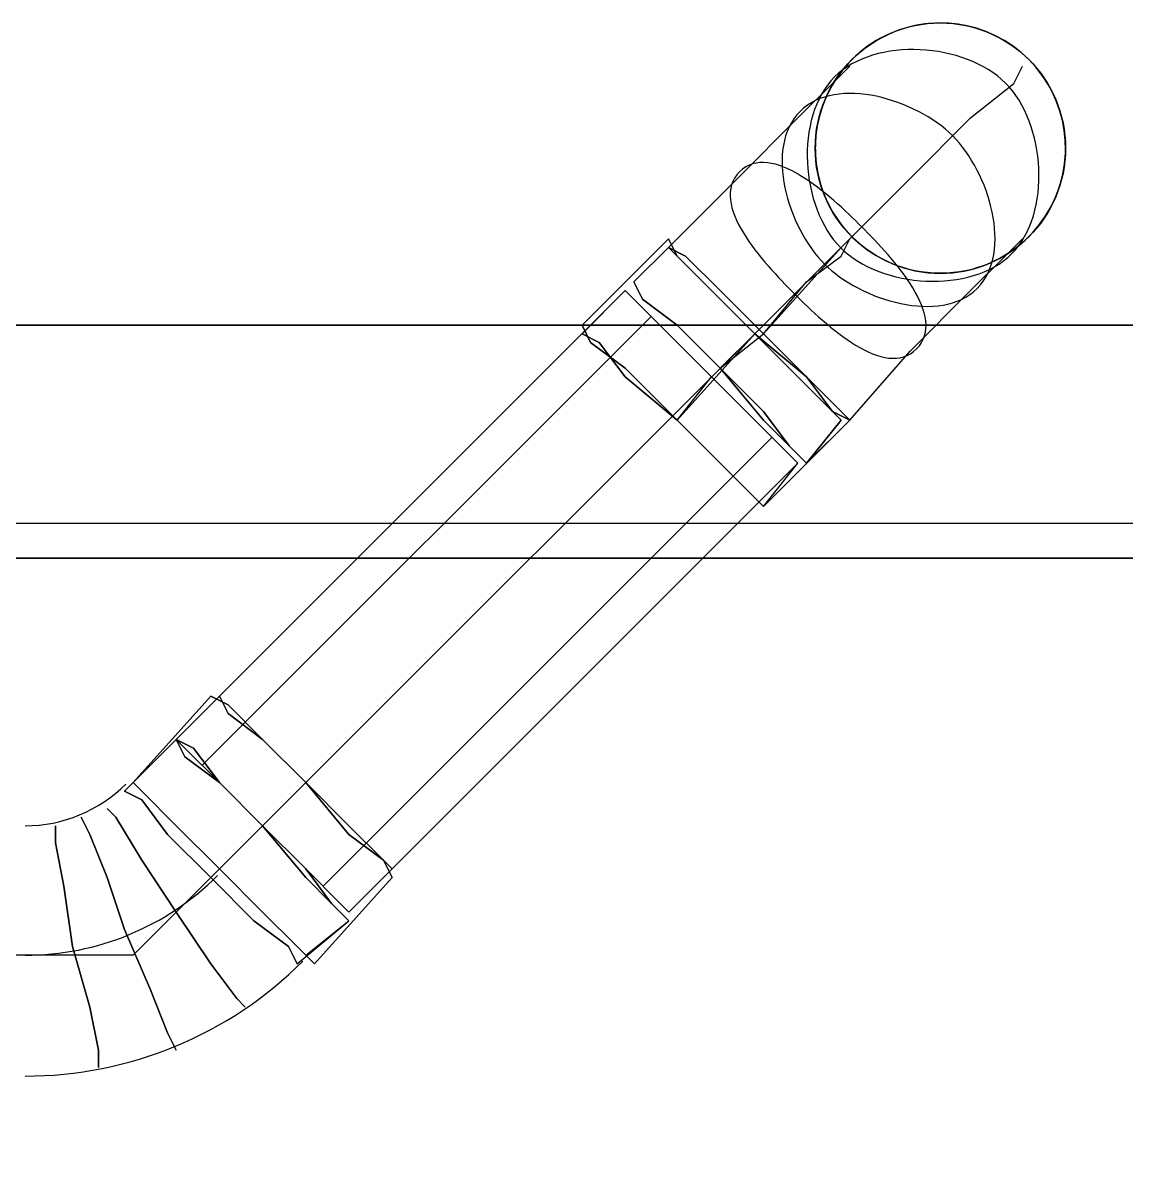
# Model space of a CAD drawing. Header units: metres. Extents: x 114 to 218, y 8 to 180.
# Drawn here: x 197.679 to 199.645, y 75.842 to 77.888 of the extents above; entities that cross this region are included whole.
import ezdxf

# ---------------------------------------------------------------- set-up
doc = ezdxf.new("R2010")
doc.units = ezdxf.units.M
doc.header["$MEASUREMENT"] = 0
for name, color, linetype in [('_Route', 7, 'Continuous'), ('A-2D-I-WALL', 7, 'Continuous'), ('A-3D-I-WALL', 7, 'Continuous'), ('PL-VA-Connector', 7, 'Continuous'), ('PL-VA-Fitting', 7, 'Continuous'), ('PL-VA-Pipe', 7, 'Continuous')]:
    doc.layers.add(name, color=color, linetype=linetype)

msp = doc.modelspace()

# ---------------------------------------------------------------- linework, layer by layer
at = {"layer": '_Route', "color": 4, "true_color": 0x00ffff}
msp.add_lwpolyline([(199.3061, 77.6572), (197.8756, 76.2267), (182.4939, 76.2267), (181.5863, 75.8421)], dxfattribs=at)
msp.add_lwpolyline([(199.3061, 77.6572), (197.8756, 76.2267), (182.4939, 76.2267), (181.5863, 75.8421)], dxfattribs=at)
at = {"layer": 'A-2D-I-WALL', "color": 9, "true_color": 0xbababa}
for points in [[(200.1829, 77.3495), (197.1373, 77.3495)], [(199.8137, 76.9958), (197.1373, 76.9958), (197.1373, 76.9342)], [(197.1373, 76.9342), (199.7522, 76.9342)]]:
    msp.add_lwpolyline(points, dxfattribs=at)
at = {"layer": 'A-3D-I-WALL', "color": 42, "true_color": 0xdda500}
for points in [[(197.1373, 77.3495), (200.1829, 77.3495), (197.1373, 77.3495)], [(197.1373, 76.9342), (199.7522, 76.9342), (200.1829, 76.9342), (199.7522, 76.9342), (197.1373, 76.9342)]]:
    msp.add_lwpolyline(points, dxfattribs=at)
at = {"layer": 'PL-VA-Connector', "color": 171, "true_color": 0x7f7fff}
for points in [[(199.3061, 77.8879), (199.3061, 77.8879)], [(199.3061, 77.8879), (199.3061, 77.8879)], [(199.3061, 77.8879), (199.3061, 77.8879)], [(199.3061, 77.8879), (199.3061, 77.8879)], [(199.3061, 77.8725), (199.3061, 77.8725)], [(199.3061, 77.8725), (199.3061, 77.8725)], [(199.3061, 77.8725), (199.3061, 77.8725)], [(199.3061, 77.8725), (199.3061, 77.8725)], [(199.3061, 77.8725), (199.3061, 77.8725)], [(199.3061, 77.8725), (199.3061, 77.8725)], [(199.0754, 77.6572), (199.0754, 77.6572)], [(199.0754, 77.6572), (199.0754, 77.6572)], [(199.0908, 77.6572), (199.0908, 77.6572)], [(199.0908, 77.6572), (199.0908, 77.6572)], [(199.0908, 77.6572), (199.0908, 77.6572)], [(199.0908, 77.6572), (199.0908, 77.6572)], [(199.5214, 77.6572), (199.5214, 77.6572)], [(199.5214, 77.6572), (199.5214, 77.6572)], [(199.5214, 77.6572), (199.5214, 77.6572)], [(199.5214, 77.6572), (199.5214, 77.6572)], [(199.5368, 77.6572), (199.5368, 77.6572)], [(199.5368, 77.6572), (199.5368, 77.6572)], [(198.8293, 77.5034), (198.6754, 77.3495)], [(198.8293, 77.5034), (198.6754, 77.3495)], [(198.8293, 77.5034), (198.6754, 77.3495)], [(198.8293, 77.5034), (198.6754, 77.3495)], [(199.1523, 77.1804), (199.1215, 77.1957), (199.0754, 77.2573), (198.9831, 77.3342), (198.9062, 77.4111), (198.8446, 77.4726), (198.8293, 77.5034), (198.8446, 77.4726), (198.9062, 77.4111), (198.9831, 77.3342), (199.0754, 77.2573), (199.1215, 77.1957), (199.1523, 77.1804)], [(199.1523, 77.1804), (199.1215, 77.1957), (199.0754, 77.2573), (198.9831, 77.3342), (198.9062, 77.4111), (198.8446, 77.4726), (198.8293, 77.5034), (198.8446, 77.4726), (198.9062, 77.4111), (198.9831, 77.3342), (199.0754, 77.2573), (199.1215, 77.1957), (199.1523, 77.1804)], [(198.8293, 77.488), (198.7677, 77.4265)], [(198.8293, 77.488), (198.7677, 77.4265)], [(198.8293, 77.488), (198.7677, 77.4265)], [(198.8293, 77.488), (198.7677, 77.4265)], [(199.1369, 77.1804), (199.1215, 77.1957), (199.06, 77.2573), (198.9831, 77.3342), (198.9062, 77.4111), (198.8446, 77.4726), (198.8293, 77.488), (198.8446, 77.4726), (198.9062, 77.4111), (198.9831, 77.3342), (199.06, 77.2573), (199.1215, 77.1957), (199.1369, 77.1804)], [(199.1369, 77.1804), (199.1215, 77.1957), (199.06, 77.2573), (198.9831, 77.3342), (198.9062, 77.4111), (198.8446, 77.4726), (198.8293, 77.488), (198.8446, 77.4726), (198.9062, 77.4111), (198.9831, 77.3342), (199.06, 77.2573), (199.1215, 77.1957), (199.1369, 77.1804)], [(198.7677, 77.4265), (198.7831, 77.3957), (198.8446, 77.3495), (198.9216, 77.2726), (198.9985, 77.1804), (199.0446, 77.1342), (199.0754, 77.1034), (199.0446, 77.1342), (198.9985, 77.1804), (198.9216, 77.2726), (198.8446, 77.3495), (198.7831, 77.3957), (198.7677, 77.4265)], [(198.7677, 77.4265), (198.7831, 77.3957), (198.8446, 77.3495), (198.9216, 77.2726), (198.9985, 77.1804), (199.0446, 77.1342), (199.0754, 77.1034), (199.0446, 77.1342), (198.9985, 77.1804), (198.9216, 77.2726), (198.8446, 77.3495), (198.7831, 77.3957), (198.7677, 77.4265)], [(199.3061, 77.4265), (199.3061, 77.4265)], [(199.3061, 77.4265), (199.3061, 77.4265)], [(199.3061, 77.4265), (199.3061, 77.4265)], [(199.3061, 77.4265), (199.3061, 77.4265)], [(199.3061, 77.4265), (199.3061, 77.4265)], [(199.3061, 77.4265), (199.3061, 77.4265)], [(198.6754, 77.3342), (198.7523, 77.4111)], [(198.7523, 77.4111), (198.6754, 77.3342)], [(198.6754, 77.3342), (198.7523, 77.4111)], [(198.7523, 77.4111), (198.6754, 77.3342)], [(199.06, 77.1034), (199.0446, 77.1188), (198.9831, 77.1804), (198.9062, 77.2573), (198.8293, 77.3342), (198.7677, 77.3957), (198.7523, 77.4111), (198.7677, 77.3957), (198.8293, 77.3342), (198.9062, 77.2573), (198.9831, 77.1804), (199.0446, 77.1188), (199.06, 77.1034)], [(198.7523, 77.4111), (198.7523, 77.4111)], [(199.06, 77.1034), (199.0446, 77.1188), (198.9831, 77.1804), (198.9062, 77.2573), (198.8293, 77.3342), (198.7677, 77.3957), (198.7523, 77.4111), (198.7677, 77.3957), (198.8293, 77.3342), (198.9062, 77.2573), (198.9831, 77.1804), (199.0446, 77.1188), (199.06, 77.1034)], [(198.7523, 77.4111), (198.7523, 77.4111)], [(198.6754, 77.3495), (198.6908, 77.3188), (198.7523, 77.2726), (198.8446, 77.1804), (198.9216, 77.1034), (198.9831, 77.0419), (198.9985, 77.0265), (198.9831, 77.0419), (198.9216, 77.1034), (198.8446, 77.1804), (198.7523, 77.2726), (198.6908, 77.3188), (198.6754, 77.3495)], [(198.6754, 77.3495), (198.6754, 77.3495)], [(198.6754, 77.3495), (198.6908, 77.3188), (198.7523, 77.2726), (198.8446, 77.1804), (198.9216, 77.1034), (198.9831, 77.0419), (198.9985, 77.0265), (198.9831, 77.0419), (198.9216, 77.1034), (198.8446, 77.1804), (198.7523, 77.2726), (198.6908, 77.3188), (198.6754, 77.3495)], [(198.6754, 77.3495), (198.6754, 77.3495)], [(198.6754, 77.3342), (198.7062, 77.3188), (198.7523, 77.2573), (198.8446, 77.1804), (198.9216, 77.1034), (198.9677, 77.0573), (198.9985, 77.0265), (198.9677, 77.0573), (198.9216, 77.1034), (198.8446, 77.1804), (198.7523, 77.2573), (198.7062, 77.3188), (198.6754, 77.3342)], [(198.6754, 77.3342), (198.6754, 77.3342)], [(198.6754, 77.3342), (198.7062, 77.3188), (198.7523, 77.2573), (198.8446, 77.1804), (198.9216, 77.1034), (198.9677, 77.0573), (198.9985, 77.0265), (198.9677, 77.0573), (198.9216, 77.1034), (198.8446, 77.1804), (198.7523, 77.2573), (198.7062, 77.3188), (198.6754, 77.3342)], [(198.6754, 77.3342), (198.6754, 77.3342)], [(198.9831, 77.3342), (198.8446, 77.1804)], [(198.9831, 77.3342), (198.8446, 77.1804)], [(198.9831, 77.3342), (198.8446, 77.1804)], [(198.9831, 77.3342), (198.8446, 77.1804)], [(198.9831, 77.3342), (198.9216, 77.2726)], [(198.9831, 77.3342), (198.9216, 77.2726)], [(198.9831, 77.3342), (198.9216, 77.2726)], [(198.9831, 77.3342), (198.9216, 77.2726)], [(198.8446, 77.1804), (198.9062, 77.2573)], [(198.8446, 77.1804), (198.9062, 77.2573)], [(198.8446, 77.1804), (198.9062, 77.2573)], [(198.8446, 77.1804), (198.9062, 77.2573)], [(199.1523, 77.1804), (198.9985, 77.0265)], [(198.9985, 77.0265), (199.1523, 77.1804)], [(199.1523, 77.1804), (198.9985, 77.0265)], [(198.9985, 77.0265), (199.1523, 77.1804)], [(199.1369, 77.1804), (199.0754, 77.1034)], [(199.0754, 77.1034), (199.1369, 77.1804)], [(199.1369, 77.1804), (199.0754, 77.1034)], [(199.0754, 77.1034), (199.1369, 77.1804)], [(199.1369, 77.1804), (199.1369, 77.1804)], [(199.1369, 77.1804), (199.1369, 77.1804)], [(199.1523, 77.1804), (199.1523, 77.1804)], [(199.1523, 77.1804), (199.1523, 77.1804)], [(198.9985, 77.0265), (199.06, 77.1034)], [(198.9985, 77.0265), (199.06, 77.1034)], [(198.9985, 77.0265), (199.06, 77.1034)], [(198.9985, 77.0265), (199.06, 77.1034)], [(199.0754, 77.1034), (199.0754, 77.1034)], [(199.0754, 77.1034), (199.0754, 77.1034)], [(197.8756, 76.5343), (198.014, 76.6881)], [(198.0294, 76.6881), (197.9525, 76.6112), (197.8756, 76.5343)], [(198.014, 76.6881), (197.8756, 76.5343)], [(197.8756, 76.5343), (198.014, 76.6881)], [(198.0294, 76.6881), (197.9525, 76.6112), (197.8756, 76.5343)], [(198.014, 76.6881), (197.8756, 76.5343)], [(198.0294, 76.6881), (197.9525, 76.6112)], [(198.0294, 76.6881), (197.9525, 76.6112)], [(198.3371, 76.3651), (198.3217, 76.3959), (198.2601, 76.442), (198.1832, 76.5343), (198.1063, 76.6112), (198.0448, 76.6728), (198.014, 76.6881), (198.0448, 76.6728), (198.1063, 76.6112), (198.1832, 76.5343), (198.2601, 76.442), (198.3217, 76.3959), (198.3371, 76.3651)], [(198.3371, 76.3651), (198.3217, 76.3959), (198.2601, 76.442), (198.1832, 76.5343), (198.1063, 76.6112), (198.0448, 76.6728), (198.014, 76.6881), (198.0448, 76.6728), (198.1063, 76.6112), (198.1832, 76.5343), (198.2601, 76.442), (198.3217, 76.3959), (198.3371, 76.3651)], [(198.3371, 76.3805), (198.3217, 76.3959), (198.2601, 76.4574), (198.1832, 76.5343), (198.1063, 76.6112), (198.0448, 76.6574), (198.0294, 76.6881), (198.0448, 76.6574), (198.1063, 76.6112), (198.1832, 76.5343), (198.2601, 76.4574), (198.3217, 76.3959), (198.3371, 76.3805)], [(198.3371, 76.3805), (198.3217, 76.3959), (198.2601, 76.4574), (198.1832, 76.5343), (198.1063, 76.6112), (198.0448, 76.6574), (198.0294, 76.6881), (198.0448, 76.6574), (198.1063, 76.6112), (198.1832, 76.5343), (198.2601, 76.4574), (198.3217, 76.3959), (198.3371, 76.3805)], [(197.8756, 76.5343), (197.9525, 76.6112)], [(197.8756, 76.5343), (197.9525, 76.6112)], [(197.9525, 76.6112), (197.9679, 76.5958), (198.0294, 76.5343), (198.1063, 76.4574), (198.1832, 76.3805), (198.2448, 76.319), (198.2601, 76.3036), (198.2448, 76.319), (198.1832, 76.3805), (198.1063, 76.4574), (198.0294, 76.5343), (197.9679, 76.5958), (197.9525, 76.6112)], [(198.2601, 76.2882), (198.2294, 76.319), (198.1832, 76.3651), (198.1063, 76.4574), (198.0294, 76.5343), (197.9679, 76.5805), (197.9525, 76.6112), (197.9679, 76.5805), (198.0294, 76.5343), (198.1063, 76.4574), (198.1832, 76.3651), (198.2294, 76.319), (198.2601, 76.2882)], [(197.9525, 76.6112), (197.9525, 76.6112)], [(197.9525, 76.6112), (197.9679, 76.5958), (198.0294, 76.5343), (198.1063, 76.4574), (198.1832, 76.3805), (198.2448, 76.319), (198.2601, 76.3036), (198.2448, 76.319), (198.1832, 76.3805), (198.1063, 76.4574), (198.0294, 76.5343), (197.9679, 76.5958), (197.9525, 76.6112)], [(198.2601, 76.2882), (198.2294, 76.319), (198.1832, 76.3651), (198.1063, 76.4574), (198.0294, 76.5343), (197.9679, 76.5805), (197.9525, 76.6112), (197.9679, 76.5805), (198.0294, 76.5343), (198.1063, 76.4574), (198.1832, 76.3651), (198.2294, 76.319), (198.2601, 76.2882)], [(197.9525, 76.6112), (197.9525, 76.6112)], [(197.8756, 76.5343), (197.891, 76.5189), (197.9525, 76.4574), (198.0294, 76.3805), (198.1063, 76.3036), (198.1678, 76.2421), (198.1832, 76.2267), (198.1678, 76.2421), (198.1063, 76.3036), (198.0294, 76.3805), (197.9525, 76.4574), (197.891, 76.5189), (197.8756, 76.5343), (197.891, 76.5189), (197.9525, 76.4574), (198.0294, 76.3805), (198.1063, 76.3036), (198.1678, 76.2421), (198.1986, 76.2113), (198.1678, 76.2421), (198.1063, 76.3036), (198.0294, 76.3805), (197.9525, 76.4574), (197.891, 76.5189), (197.8756, 76.5343)], [(197.8756, 76.5343), (197.8756, 76.5343)], [(197.8756, 76.5343), (197.891, 76.5189), (197.9525, 76.4574), (198.0294, 76.3805), (198.1063, 76.3036), (198.1678, 76.2421), (198.1832, 76.2267), (198.1678, 76.2421), (198.1063, 76.3036), (198.0294, 76.3805), (197.9525, 76.4574), (197.891, 76.5189), (197.8756, 76.5343), (197.891, 76.5189), (197.9525, 76.4574), (198.0294, 76.3805), (198.1063, 76.3036), (198.1678, 76.2421), (198.1986, 76.2113), (198.1678, 76.2421), (198.1063, 76.3036), (198.0294, 76.3805), (197.9525, 76.4574), (197.891, 76.5189), (197.8756, 76.5343)], [(197.8756, 76.5343), (197.8756, 76.5343)], [(198.0294, 76.3805), (198.1832, 76.5343)], [(198.0294, 76.3805), (198.1832, 76.5343)], [(198.0294, 76.3805), (198.1832, 76.5343)], [(198.0294, 76.3805), (198.1832, 76.5343)], [(198.1832, 76.5343), (198.1063, 76.4574)], [(198.1832, 76.5343), (198.1063, 76.4574)], [(198.1832, 76.5343), (198.1063, 76.4574)], [(198.1832, 76.5343), (198.1063, 76.4574)], [(198.0294, 76.3805), (198.1063, 76.4574)], [(198.0294, 76.3805), (198.1063, 76.4574)], [(198.0294, 76.3805), (198.1063, 76.4574)], [(198.0294, 76.3805), (198.1063, 76.4574)], [(198.3371, 76.3805), (198.2601, 76.3036)], [(198.2601, 76.3036), (198.3371, 76.3805)], [(198.3371, 76.3805), (198.2601, 76.3036)], [(198.2601, 76.3036), (198.3371, 76.3805)], [(198.3371, 76.3805), (198.3371, 76.3805)], [(198.3371, 76.3805), (198.3371, 76.3805)], [(198.1986, 76.2113), (198.3371, 76.3651)], [(198.1986, 76.2113), (198.3371, 76.3651)], [(198.1986, 76.2113), (198.3371, 76.3651)], [(198.1986, 76.2113), (198.3371, 76.3651)], [(198.3371, 76.3651), (198.3371, 76.3651)], [(198.3371, 76.3651), (198.3371, 76.3651)], [(198.2601, 76.3036), (198.2601, 76.3036)], [(198.2601, 76.3036), (198.2601, 76.3036)], [(198.1832, 76.2267), (198.2601, 76.2882)], [(198.1832, 76.2267), (198.2601, 76.2882)], [(198.1832, 76.2267), (198.2601, 76.2882)], [(198.1832, 76.2267), (198.2601, 76.2882)]]:
    msp.add_lwpolyline(points, dxfattribs=at)
msp.add_circle((199.3138, 77.6649), 0.223, dxfattribs=at)
msp.add_circle((199.3138, 77.6649), 0.223, dxfattribs=at)
msp.add_circle((199.3138, 77.6649), 0.223, dxfattribs=at)
msp.add_circle((199.3138, 77.6649), 0.223, dxfattribs=at)
msp.add_circle((199.3138, 77.6649), 0.223, dxfattribs=at)
msp.add_circle((199.3138, 77.6649), 0.223, dxfattribs=at)
msp.add_circle((199.3138, 77.6649), 0.223, dxfattribs=at)
msp.add_circle((199.3138, 77.6649), 0.223, dxfattribs=at)
msp.add_circle((199.3138, 77.6649), 0.223, dxfattribs=at)
msp.add_circle((199.3138, 77.6649), 0.223, dxfattribs=at)
msp.add_circle((199.3138, 77.6649), 0.223, dxfattribs=at)
msp.add_circle((199.3138, 77.6649), 0.223, dxfattribs=at)
at = {"layer": 'PL-VA-Fitting', "color": 171, "true_color": 0x7f7fff}
for points in [[(198.8293, 77.488), (198.9523, 77.611), (199.06, 77.7187), (199.1215, 77.7802), (199.1523, 77.811)], [(199.1523, 77.811), (199.1215, 77.7802), (199.06, 77.7187), (198.9523, 77.611), (198.8293, 77.488)], [(198.8293, 77.488), (198.9523, 77.611), (199.06, 77.7187), (199.1215, 77.7802), (199.1523, 77.811)], [(199.1523, 77.811), (199.1215, 77.7802), (199.06, 77.7187), (198.9523, 77.611), (198.8293, 77.488)], [(198.9985, 77.3342), (199.1369, 77.488), (199.2599, 77.611), (199.3676, 77.7187), (199.4445, 77.7802), (199.4599, 77.811)], [(198.9985, 77.3342), (199.1369, 77.488), (199.2599, 77.611), (199.3676, 77.7187), (199.4445, 77.7802), (199.4599, 77.811)], [(199.1523, 77.811), (199.1523, 77.811)], [(199.1523, 77.811), (199.1523, 77.811)], [(199.4599, 77.811), (199.4599, 77.811)], [(199.4599, 77.811), (199.4599, 77.811)], [(198.9985, 77.3342), (199.0754, 77.4265), (199.1369, 77.4726), (199.1523, 77.5034)], [(198.9985, 77.3342), (199.0754, 77.4265), (199.1369, 77.4726), (199.1523, 77.5034)], [(199.1523, 77.5034), (199.1523, 77.5034)], [(199.1523, 77.1804), (199.2599, 77.3034), (199.3676, 77.4111), (199.4292, 77.4726), (199.4599, 77.5034)], [(199.1523, 77.5034), (199.1523, 77.5034)], [(199.1523, 77.1804), (199.2599, 77.3034), (199.3676, 77.4111), (199.4292, 77.4726), (199.4599, 77.5034)], [(199.1523, 77.5034), (199.1523, 77.5034)], [(199.1523, 77.1804), (199.2599, 77.3034), (199.3676, 77.4111), (199.4292, 77.4726), (199.4599, 77.5034)], [(199.1523, 77.5034), (199.1523, 77.5034)], [(199.1523, 77.1804), (199.2599, 77.3034), (199.3676, 77.4111), (199.4292, 77.4726), (199.4599, 77.5034)], [(199.4599, 77.5034), (199.4599, 77.5034)], [(199.4599, 77.5034), (199.4599, 77.5034)], [(198.7677, 77.4265), (198.8293, 77.488)], [(198.8293, 77.488), (198.7677, 77.4265)], [(198.7677, 77.4265), (198.8293, 77.488)], [(198.8293, 77.488), (198.7677, 77.4265)], [(199.1523, 77.1804), (199.1215, 77.2111), (199.0754, 77.2573), (198.9985, 77.3342), (198.9216, 77.4111), (198.86, 77.4726), (198.8293, 77.488), (198.86, 77.4726), (198.9216, 77.4111), (198.9985, 77.3342), (199.0754, 77.2573), (199.1215, 77.2111), (199.1523, 77.1804)], [(199.1523, 77.1804), (199.1215, 77.2111), (199.0754, 77.2573), (198.9985, 77.3342), (198.9216, 77.4111), (198.86, 77.4726), (198.8293, 77.488), (198.86, 77.4726), (198.9216, 77.4111), (198.9985, 77.3342), (199.0754, 77.2573), (199.1215, 77.2111), (199.1523, 77.1804)], [(198.7677, 77.4265), (198.7831, 77.3957), (198.8446, 77.3495), (198.9216, 77.2726), (198.9985, 77.1957), (199.0446, 77.1342), (199.0754, 77.1034), (199.0446, 77.1342), (198.9985, 77.1957), (198.9216, 77.2726), (198.8446, 77.3495), (198.7831, 77.3957), (198.7677, 77.4265)], [(198.7677, 77.4265), (198.7831, 77.3957), (198.8446, 77.3495), (198.9216, 77.2726), (198.9985, 77.1957), (199.0446, 77.1342), (199.0754, 77.1034), (199.0446, 77.1342), (198.9985, 77.1957), (198.9216, 77.2726), (198.8446, 77.3495), (198.7831, 77.3957), (198.7677, 77.4265)], [(198.9216, 77.2726), (198.9985, 77.3342)], [(198.9216, 77.2726), (198.9985, 77.3342)], [(198.9216, 77.2726), (198.9985, 77.3342)], [(198.9216, 77.2726), (198.9985, 77.3342)], [(198.9985, 77.3342), (198.9985, 77.3342)], [(198.9985, 77.3342), (198.9985, 77.3342)], [(198.9216, 77.2726), (198.9216, 77.2726)], [(198.9216, 77.2726), (198.9216, 77.2726)], [(199.0754, 77.1034), (199.1523, 77.1804)], [(199.0754, 77.1034), (199.1523, 77.1804)], [(199.0754, 77.1034), (199.1523, 77.1804)], [(199.0754, 77.1034), (199.1523, 77.1804)], [(197.8602, 76.5189), (197.9525, 76.6112)], [(197.9525, 76.6112), (197.8602, 76.5189)], [(197.8602, 76.5189), (197.9525, 76.6112)], [(197.9525, 76.6112), (197.8602, 76.5189)], [(198.2601, 76.2882), (198.2294, 76.319), (198.1832, 76.3805), (198.1063, 76.4574), (198.0294, 76.5343), (197.9679, 76.5805), (197.9525, 76.6112), (197.9679, 76.5805), (198.0294, 76.5343), (198.1063, 76.4574), (198.1832, 76.3805), (198.2294, 76.319), (198.2601, 76.2882)], [(197.9525, 76.6112), (197.9525, 76.6112)], [(198.2601, 76.2882), (198.2294, 76.319), (198.1832, 76.3805), (198.1063, 76.4574), (198.0294, 76.5343), (197.9679, 76.5805), (197.9525, 76.6112), (197.9679, 76.5805), (198.0294, 76.5343), (198.1063, 76.4574), (198.1832, 76.3805), (198.2294, 76.319), (198.2601, 76.2882)], [(197.9525, 76.6112), (197.9525, 76.6112)], [(198.1678, 76.2113), (198.1525, 76.2421), (198.0909, 76.2882), (198.014, 76.3651), (197.9371, 76.442), (197.891, 76.5036), (197.8602, 76.5189), (197.891, 76.5036), (197.9371, 76.442), (198.014, 76.3651), (198.0909, 76.2882), (198.1525, 76.2421), (198.1678, 76.2113)], [(197.8602, 76.5189), (197.891, 76.5036), (197.9371, 76.442), (198.014, 76.3651), (198.0909, 76.2882), (198.1525, 76.2421), (198.1678, 76.2113), (198.1525, 76.2421), (198.0909, 76.2882), (198.014, 76.3651), (197.9371, 76.442), (197.891, 76.5036), (197.8602, 76.5189)], [(197.8602, 76.5189), (197.8602, 76.5189)], [(198.1678, 76.2113), (198.1525, 76.2421), (198.0909, 76.2882), (198.014, 76.3651), (197.9371, 76.442), (197.891, 76.5036), (197.8602, 76.5189), (197.891, 76.5036), (197.9371, 76.442), (198.014, 76.3651), (198.0909, 76.2882), (198.1525, 76.2421), (198.1678, 76.2113)], [(197.8602, 76.5189), (197.891, 76.5036), (197.9371, 76.442), (198.014, 76.3651), (198.0909, 76.2882), (198.1525, 76.2421), (198.1678, 76.2113), (198.1525, 76.2421), (198.0909, 76.2882), (198.014, 76.3651), (197.9371, 76.442), (197.891, 76.5036), (197.8602, 76.5189)], [(197.8602, 76.5189), (197.8602, 76.5189)], [(197.8295, 76.4882), (197.8448, 76.4728), (197.891, 76.3959), (197.9525, 76.3036), (198.014, 76.2113), (198.0602, 76.1498), (198.0756, 76.1344), (198.0602, 76.1498), (198.014, 76.2113), (197.9525, 76.3036), (197.891, 76.3959), (197.8448, 76.4728), (197.8295, 76.4882)], [(197.8295, 76.4882), (197.8448, 76.4728), (197.891, 76.3959), (197.9525, 76.3036), (198.014, 76.2113), (198.0602, 76.1498), (198.0756, 76.1344), (198.0602, 76.1498), (198.014, 76.2113), (197.9525, 76.3036), (197.891, 76.3959), (197.8448, 76.4728), (197.8295, 76.4882)], [(197.7372, 76.4574), (197.7372, 76.4267), (197.7525, 76.3497), (197.7679, 76.2421), (197.7987, 76.1344), (197.8141, 76.0575), (197.8141, 76.0267), (197.8141, 76.0575), (197.7987, 76.1344), (197.7679, 76.2421), (197.7525, 76.3497), (197.7372, 76.4267), (197.7372, 76.4574)], [(197.7372, 76.4574), (197.7372, 76.4267), (197.7525, 76.3497), (197.7679, 76.2421), (197.7987, 76.1344), (197.8141, 76.0575), (197.8141, 76.0267), (197.8141, 76.0575), (197.7987, 76.1344), (197.7679, 76.2421), (197.7525, 76.3497), (197.7372, 76.4267), (197.7372, 76.4574)], [(197.7833, 76.4728), (197.7987, 76.442), (197.8295, 76.3651), (197.8602, 76.2728), (197.9064, 76.1652), (197.9371, 76.0882), (197.9525, 76.0575), (197.9371, 76.0882), (197.9064, 76.1652), (197.8602, 76.2728), (197.8295, 76.3651), (197.7987, 76.442), (197.7833, 76.4728)], [(197.7833, 76.4728), (197.7987, 76.442), (197.8295, 76.3651), (197.8602, 76.2728), (197.9064, 76.1652), (197.9371, 76.0882), (197.9525, 76.0575), (197.9371, 76.0882), (197.9064, 76.1652), (197.8602, 76.2728), (197.8295, 76.3651), (197.7987, 76.442), (197.7833, 76.4728)], [(198.014, 76.3651), (198.1063, 76.4574)], [(198.014, 76.3651), (198.1063, 76.4574)], [(198.014, 76.3651), (198.1063, 76.4574)], [(198.014, 76.3651), (198.1063, 76.4574)], [(198.1678, 76.2113), (198.2601, 76.2882)], [(198.1678, 76.2113), (198.2601, 76.2882)], [(198.1678, 76.2113), (198.2601, 76.2882)], [(198.1678, 76.2113), (198.2601, 76.2882)]]:
    msp.add_lwpolyline(points, dxfattribs=at)
msp.add_circle((199.3138, 77.6649), 0.223, dxfattribs=at)
msp.add_circle((199.3138, 77.6649), 0.223, dxfattribs=at)
msp.add_circle((199.3138, 77.6649), 0.223, dxfattribs=at)
msp.add_circle((199.3138, 77.6649), 0.223, dxfattribs=at)
msp.add_circle((199.3138, 77.6649), 0.223, dxfattribs=at)
msp.add_circle((199.3138, 77.6649), 0.223, dxfattribs=at)
for centre, radius, start, end in [((199.3138, 77.6649), 0.223, 257.7116, 192.2961), ((199.3138, 77.6649), 0.223, 257.7116, 192.2961), ((199.3138, 77.6649), 0.223, 314.997, 257.7017), ((199.3138, 77.6649), 0.223, 314.997, 257.7017), ((199.3138, 77.6649), 0.2231, 192.299, 135.0059), ((199.3138, 77.6649), 0.2231, 192.299, 135.0059), ((199.3138, 77.6649), 0.223, 134.9975, 225.005), ((199.3138, 77.6649), 0.223, 134.9975, 225.005), ((199.3138, 77.6649), 0.223, 224.995, 315.005), ((199.3138, 77.6649), 0.223, 224.995, 315.005), ((197.6833, 76.7111), 0.2537, 270, 315.0138), ((197.6833, 76.7112), 0.2538, 270, 315.0046), ((197.6833, 76.7111), 0.2537, 270, 315.0138), ((197.6833, 76.7112), 0.2538, 270, 315.0046), ((197.6833, 76.7112), 0.4846, 270, 314.9952), ((197.6833, 76.7112), 0.4846, 270, 314.9952), ((197.6833, 76.7112), 0.4846, 270, 314.9952), ((197.6833, 76.7112), 0.4846, 270, 314.9952), ((197.6833, 76.7113), 0.7, 270, 314.9933), ((197.6833, 76.7113), 0.7, 270, 314.9933), ((197.6833, 76.7113), 0.7, 270, 314.9933), ((197.6833, 76.7113), 0.7, 270, 314.9933)]:
    msp.add_arc(centre, radius, start, end, dxfattribs=at)
for points, start_tangent, end_tangent in [([(199.4299, 77.7809), (199.1253, 77.7918)], (-0.707076, 0.707138), (-0.70704, -0.707173)), ([(199.4299, 77.7809), (199.1253, 77.7918)], (-0.707076, 0.707138), (-0.70704, -0.707173)), ([(199.1253, 77.7918), (199.1362, 77.4873)], (-0.70714, -0.707074), (0.707169, -0.707045)), ([(199.1253, 77.7918), (199.1362, 77.4873)], (-0.70714, -0.707074), (0.707169, -0.707045)), ([(199.3357, 77.6868), (199.0638, 77.7303)], (-0.707138, 0.707076), (-0.707064, -0.70715)), ([(199.3357, 77.6868), (199.0638, 77.7303)], (-0.707138, 0.707076), (-0.707064, -0.70715)), ([(199.4407, 77.4764), (199.4299, 77.7809)], (0.70714, 0.707074), (-0.707169, 0.707045)), ([(199.4407, 77.4764), (199.4299, 77.7809)], (0.70714, 0.707074), (-0.707169, 0.707045)), ([(199.0638, 77.7303), (199.1073, 77.4584)], (-0.707107, -0.707107), (0.707107, -0.707107)), ([(199.0638, 77.7303), (199.1073, 77.4584)], (-0.707107, -0.707107), (0.707107, -0.707107)), ([(199.3792, 77.4149), (199.3357, 77.6868)], (0.707064, 0.70715), (-0.707107, 0.707107)), ([(199.3792, 77.4149), (199.3357, 77.6868)], (0.707064, 0.70715), (-0.707107, 0.707107)), ([(199.1736, 77.5247), (198.9561, 77.6226)], (-0.707107, 0.707107), (-0.706862, -0.707352)), ([(199.1736, 77.5247), (198.9561, 77.6226)], (-0.707107, 0.707107), (-0.706862, -0.707352)), ([(198.9561, 77.6226), (199.054, 77.4051)], (-0.70727, -0.706943), (0.707169, -0.707045)), ([(198.9561, 77.6226), (199.054, 77.4051)], (-0.70727, -0.706943), (0.707169, -0.707045)), ([(199.2715, 77.3072), (199.1736, 77.5247)], (0.707025, 0.707188), (-0.707107, 0.707107)), ([(199.2715, 77.3072), (199.1736, 77.5247)], (0.707025, 0.707188), (-0.707107, 0.707107)), ([(199.1362, 77.4873), (199.4407, 77.4764)], (0.707107, -0.707107), (0.70704, 0.707173)), ([(199.1362, 77.4873), (199.4407, 77.4764)], (0.707107, -0.707107), (0.70704, 0.707173)), ([(199.1073, 77.4584), (199.3792, 77.4149)], (0.707076, -0.707138), (0.707107, 0.707107)), ([(199.1073, 77.4584), (199.3792, 77.4149)], (0.707076, -0.707138), (0.707107, 0.707107)), ([(199.054, 77.4051), (199.2715, 77.3072)], (0.707076, -0.707138), (0.707107, 0.707107)), ([(199.054, 77.4051), (199.2715, 77.3072)], (0.707076, -0.707138), (0.707107, 0.707107))]:
    msp.add_spline(points, degree=3, dxfattribs=dict(at, start_tangent=start_tangent, end_tangent=end_tangent))
at = {"layer": 'PL-VA-Pipe', "color": 171, "true_color": 0x7f7fff}
for points in [[(199.3061, 77.8725), (199.3061, 77.8725)], [(199.3061, 77.8725), (199.3061, 77.8725)], [(199.0908, 77.6572), (199.0908, 77.6572)], [(199.0908, 77.6572), (199.0908, 77.6572)], [(199.3061, 77.6572), (199.3061, 77.6572)], [(199.3061, 77.6572), (199.3061, 77.6572)], [(199.3061, 77.6572), (199.3061, 77.6572)], [(199.3061, 77.6572), (199.3061, 77.6572)], [(199.5214, 77.6572), (199.5214, 77.6572)], [(199.5214, 77.6572), (199.5214, 77.6572)], [(199.5214, 77.6572), (199.5214, 77.6572)], [(199.5214, 77.6572), (199.5214, 77.6572)], [(199.3061, 77.4418), (199.3061, 77.4418)], [(199.3061, 77.4418), (199.3061, 77.4418)], [(198.7523, 77.4111), (197.9525, 76.6112)], [(198.7523, 77.4111), (197.9525, 76.6112)], [(199.06, 77.1034), (199.0446, 77.1188), (198.9831, 77.1804), (198.9062, 77.2573), (198.8293, 77.3342), (198.7677, 77.3957), (198.7523, 77.4111), (198.7677, 77.3957), (198.8293, 77.3342), (198.9062, 77.2573), (198.9831, 77.1804), (199.0446, 77.1188), (199.06, 77.1034)], [(199.06, 77.1034), (199.0446, 77.1188), (198.9831, 77.1804), (198.9062, 77.2573), (198.8293, 77.3342), (198.7677, 77.3957), (198.7523, 77.4111), (198.7677, 77.3957), (198.8293, 77.3342), (198.9062, 77.2573), (198.9831, 77.1804), (199.0446, 77.1188), (199.06, 77.1034)], [(198.7985, 77.3649), (197.9987, 76.5651), (198.7985, 77.3649)], [(198.7985, 77.3649), (197.9987, 76.5651), (198.7985, 77.3649)], [(199.0139, 77.1496), (198.214, 76.3497), (199.0139, 77.1496)], [(199.0139, 77.1496), (198.214, 76.3497), (199.0139, 77.1496)], [(199.0139, 77.1496), (199.0139, 77.1496)], [(199.0139, 77.1496), (199.0139, 77.1496)], [(198.2601, 76.3036), (199.06, 77.1034)], [(198.2601, 76.3036), (199.06, 77.1034)], [(197.9525, 76.6112), (197.9833, 76.5958), (198.0294, 76.5343), (198.1063, 76.4574), (198.1832, 76.3805), (198.2448, 76.319), (198.2601, 76.3036), (198.2448, 76.319), (198.1832, 76.3805), (198.1063, 76.4574), (198.0294, 76.5343), (197.9833, 76.5958), (197.9525, 76.6112)], [(197.9525, 76.6112), (197.9833, 76.5958), (198.0294, 76.5343), (198.1063, 76.4574), (198.1832, 76.3805), (198.2448, 76.319), (198.2601, 76.3036), (198.2448, 76.319), (198.1832, 76.3805), (198.1063, 76.4574), (198.0294, 76.5343), (197.9833, 76.5958), (197.9525, 76.6112)], [(198.214, 76.3497), (198.214, 76.3497)], [(198.214, 76.3497), (198.214, 76.3497)]]:
    msp.add_lwpolyline(points, dxfattribs=at)
msp.add_circle((199.3138, 77.6649), 0.223, dxfattribs=at)
msp.add_circle((199.3138, 77.6649), 0.223, dxfattribs=at)
msp.add_circle((199.3138, 77.6649), 0.223, dxfattribs=at)
msp.add_circle((199.3138, 77.6649), 0.223, dxfattribs=at)

doc.saveas('drawing.dxf')
